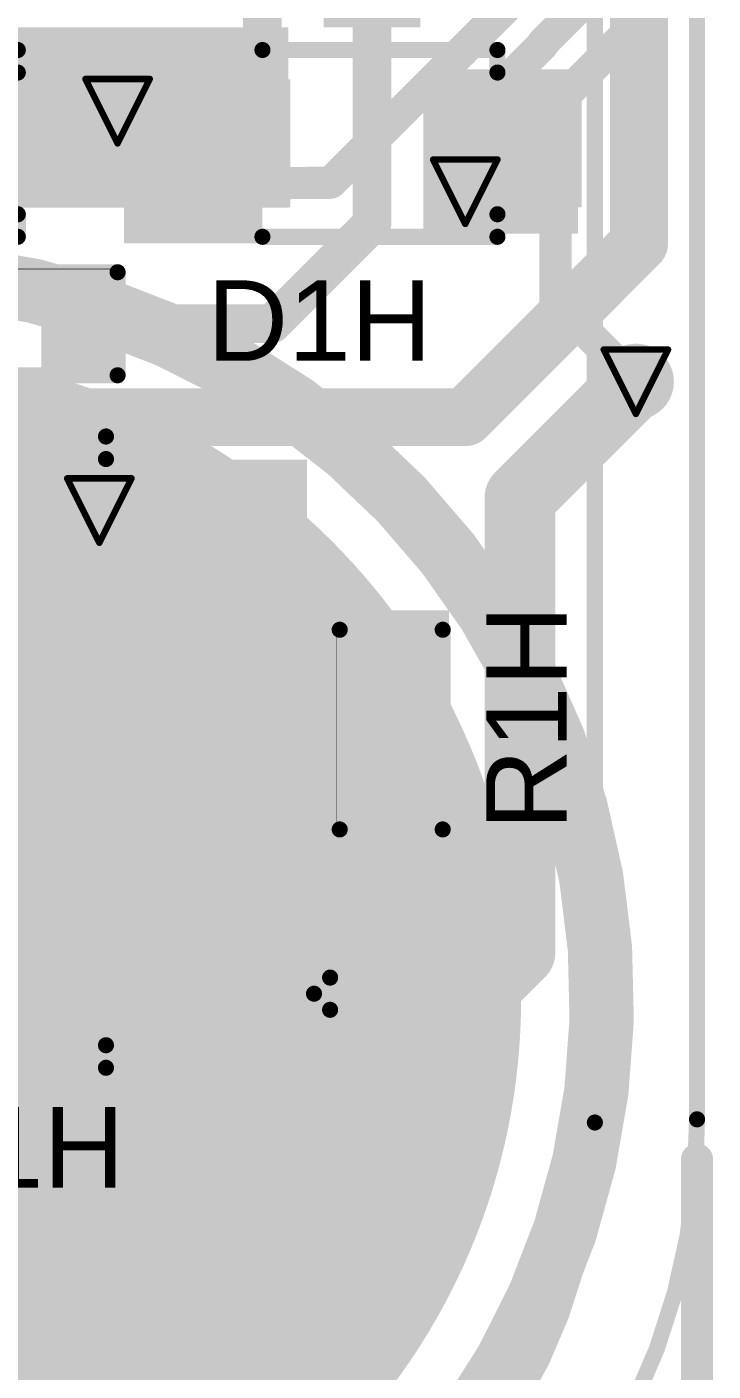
# Model space of a CAD drawing. Header units: inches. Extents: x -4.2 to 12.6, y -6.1 to 3.
# Drawn here: x 4.3773 to 4.5905, y -5.362 to -4.9446 of the extents above; entities that cross this region are included whole.
import ezdxf

# ---------------------------------------------------------------- set-up
doc = ezdxf.new("R2010")
doc.units = ezdxf.units.IN
doc.header["$MEASUREMENT"] = 0
for name, color, linetype in [('Board Outline', 216, 'Continuous'), ('Bottom Layer', 5, 'Continuous'), ('Bottom Overlay', 54, 'Continuous'), ('Bottom Paste', 16, 'Continuous'), ('Dimension', 6, 'Continuous'), ('Drill Drawing', 1, 'Continuous'), ('Flex_Ribbon Bottom Coverlay', 6, 'Continuous'), ('Flex_Ribbon Top Overlay', 2, 'Continuous'), ('Top Layer', 1, 'Continuous'), ('Top Paste', 8, 'Continuous'), ('Top Solder', 216, 'Continuous'), ('Via Holes', 16, 'Continuous')]:
    doc.layers.add(name, color=color, linetype=linetype)
doc.styles.add('Arial', font='', dxfattribs={"height": 0.2})
doc.styles.get('Arial').set_extended_font_data('Arial')

# ---------------------------------------------------------------- blocks, each defined once
blk = doc.blocks.new('SOIC_8_42')
at = {"layer": 'Flex_Ribbon Top Overlay'}
blk.add_hatch(color=2, dxfattribs=at).paths.add_polyline_path([(-0.072, 0.062), (-0.059, 0.062), (-0.059, 0.088), (-0.072, 0.088)])
at = {"layer": 'Top Layer'}
for points in [[(-0.07579, 0.08681), (-0.07579, 0.06319), (-0.13681, 0.06319), (-0.13681, 0.08681)], [(0.13681, 0.08681), (0.13681, 0.06319), (0.07579, 0.06319), (0.07579, 0.08681)], [(-0.07579, 0.03681), (-0.07579, 0.01319), (-0.13681, 0.01319), (-0.13681, 0.03681)], [(0.13681, 0.03681), (0.13681, 0.01319), (0.07579, 0.01319), (0.07579, 0.03681)], [(-0.07579, -0.01319), (-0.07579, -0.03681), (-0.13681, -0.03681), (-0.13681, -0.01319)], [(0.13681, -0.01319), (0.13681, -0.03681), (0.07579, -0.03681), (0.07579, -0.01319)], [(-0.07579, -0.06319), (-0.07579, -0.08681), (-0.13681, -0.08681), (-0.13681, -0.06319)], [(0.13681, -0.06319), (0.13681, -0.08681), (0.07579, -0.08681), (0.07579, -0.06319)]]:
    blk.add_hatch(color=1, dxfattribs=at).paths.add_polyline_path(points)
at = {"layer": 'Top Paste'}
for points in [[(-0.07579, 0.08681), (-0.07579, 0.06319), (-0.13681, 0.06319), (-0.13681, 0.08681)], [(0.13681, 0.08681), (0.13681, 0.06319), (0.07579, 0.06319), (0.07579, 0.08681)], [(-0.07579, 0.03681), (-0.07579, 0.01319), (-0.13681, 0.01319), (-0.13681, 0.03681)], [(0.13681, 0.03681), (0.13681, 0.01319), (0.07579, 0.01319), (0.07579, 0.03681)], [(-0.07579, -0.01319), (-0.07579, -0.03681), (-0.13681, -0.03681), (-0.13681, -0.01319)], [(0.13681, -0.01319), (0.13681, -0.03681), (0.07579, -0.03681), (0.07579, -0.01319)], [(-0.07579, -0.06319), (-0.07579, -0.08681), (-0.13681, -0.08681), (-0.13681, -0.06319)], [(0.13681, -0.06319), (0.13681, -0.08681), (0.07579, -0.08681), (0.07579, -0.06319)]]:
    blk.add_hatch(color=8, dxfattribs=at).paths.add_polyline_path(points)
at = {"layer": 'Top Solder'}
for points in [[(-0.07179, 0.09081), (-0.07179, 0.05919), (-0.14081, 0.05919), (-0.14081, 0.09081)], [(-0.07179, 0.09081), (-0.07179, 0.05919), (-0.14081, 0.05919), (-0.14081, 0.09081)], [(0.14081, 0.09081), (0.14081, 0.05919), (0.07179, 0.05919), (0.07179, 0.09081)], [(0.14081, 0.09081), (0.14081, 0.05919), (0.07179, 0.05919), (0.07179, 0.09081)], [(-0.07179, 0.04081), (-0.07179, 0.00919), (-0.14081, 0.00919), (-0.14081, 0.04081)], [(-0.07179, 0.04081), (-0.07179, 0.00919), (-0.14081, 0.00919), (-0.14081, 0.04081)], [(0.14081, 0.04081), (0.14081, 0.00919), (0.07179, 0.00919), (0.07179, 0.04081)], [(0.14081, 0.04081), (0.14081, 0.00919), (0.07179, 0.00919), (0.07179, 0.04081)], [(-0.07179, -0.00919), (-0.07179, -0.04081), (-0.14081, -0.04081), (-0.14081, -0.00919)], [(-0.07179, -0.00919), (-0.07179, -0.04081), (-0.14081, -0.04081), (-0.14081, -0.00919)], [(0.14081, -0.00919), (0.14081, -0.04081), (0.07179, -0.04081), (0.07179, -0.00919)], [(0.14081, -0.00919), (0.14081, -0.04081), (0.07179, -0.04081), (0.07179, -0.00919)], [(-0.07179, -0.05919), (-0.07179, -0.09081), (-0.14081, -0.09081), (-0.14081, -0.05919)], [(-0.07179, -0.05919), (-0.07179, -0.09081), (-0.14081, -0.09081), (-0.14081, -0.05919)], [(0.14081, -0.05919), (0.14081, -0.09081), (0.07179, -0.09081), (0.07179, -0.05919)], [(0.14081, -0.05919), (0.14081, -0.09081), (0.07179, -0.09081), (0.07179, -0.05919)]]:
    blk.add_hatch(color=216, dxfattribs=at).paths.add_polyline_path(points)
at = {"layer": 'Flex_Ribbon Top Overlay'}
for points in [[(-0.07837, 0.098, 0.005, 0.005, 0), (-0.07837, 0.091, 0.005, 0.005, 0)], [(0.07837, 0.098, 0.005, 0.005, 0), (-0.07837, 0.098, 0.005, 0.005, 0)], [(0.07837, 0.098, 0.005, 0.005, 0), (0.07837, 0.091, 0.005, 0.005, 0)], [(-0.143, 0.075, 0.005, 0.005, 0), (-0.148, 0.08, 0.005, 0.005, 0)], [(-0.148, 0.08, 0.005, 0.005, 0), (-0.148, 0.07, 0.005, 0.005, 0)], [(-0.143, 0.075, 0.005, 0.005, 0), (-0.148, 0.07, 0.005, 0.005, 0)], [(-0.07837, -0.091, 0.005, 0.005, 0), (-0.07837, -0.098, 0.005, 0.005, 0)], [(0.07837, -0.091, 0.005, 0.005, 0), (0.07837, -0.098, 0.005, 0.005, 0)], [(0.07837, -0.098, 0.005, 0.005, 0), (-0.07837, -0.098, 0.005, 0.005, 0)]]:
    blk.add_lwpolyline(points, format="xyseb", dxfattribs=at)
for points in [[(-0.07962, 0.098, 0.0025, 0.0025, 1), (-0.07712, 0.098, 0.0025, 0.0025, 1)], [(-0.07962, 0.098, 0.0025, 0.0025, 1), (-0.07712, 0.098, 0.0025, 0.0025, 1)], [(0.07712, 0.098, 0.0025, 0.0025, 1), (0.07962, 0.098, 0.0025, 0.0025, 1)], [(0.07712, 0.098, 0.0025, 0.0025, 1), (0.07962, 0.098, 0.0025, 0.0025, 1)], [(-0.07962, 0.091, 0.0025, 0.0025, 1), (-0.07712, 0.091, 0.0025, 0.0025, 1)], [(0.07712, 0.091, 0.0025, 0.0025, 1), (0.07962, 0.091, 0.0025, 0.0025, 1)], [(-0.14925, 0.08, 0.0025, 0.0025, 1), (-0.14675, 0.08, 0.0025, 0.0025, 1)], [(-0.14925, 0.08, 0.0025, 0.0025, 1), (-0.14675, 0.08, 0.0025, 0.0025, 1)], [(-0.14425, 0.075, 0.0025, 0.0025, 1), (-0.14175, 0.075, 0.0025, 0.0025, 1)], [(-0.14425, 0.075, 0.0025, 0.0025, 1), (-0.14175, 0.075, 0.0025, 0.0025, 1)], [(-0.14925, 0.07, 0.0025, 0.0025, 1), (-0.14675, 0.07, 0.0025, 0.0025, 1)], [(-0.14925, 0.07, 0.0025, 0.0025, 1), (-0.14675, 0.07, 0.0025, 0.0025, 1)], [(-0.07962, -0.091, 0.0025, 0.0025, 1), (-0.07712, -0.091, 0.0025, 0.0025, 1)], [(0.07712, -0.091, 0.0025, 0.0025, 1), (0.07962, -0.091, 0.0025, 0.0025, 1)], [(-0.07962, -0.098, 0.0025, 0.0025, 1), (-0.07712, -0.098, 0.0025, 0.0025, 1)], [(-0.07962, -0.098, 0.0025, 0.0025, 1), (-0.07712, -0.098, 0.0025, 0.0025, 1)], [(0.07712, -0.098, 0.0025, 0.0025, 1), (0.07962, -0.098, 0.0025, 0.0025, 1)], [(0.07712, -0.098, 0.0025, 0.0025, 1), (0.07962, -0.098, 0.0025, 0.0025, 1)]]:
    blk.add_lwpolyline(points, format="xyseb", close=True, dxfattribs=at)
blk = doc.blocks.new('R___0402_147')
at = {"layer": 'Top Layer'}
for points in [[(-0.0275, -0.0125), (-0.0275, 0.0125), (-0.0095, 0.0125), (-0.0095, -0.0125)], [(0.0095, -0.0125), (0.0095, 0.0125), (0.0275, 0.0125), (0.0275, -0.0125)]]:
    blk.add_hatch(color=1, dxfattribs=at).paths.add_polyline_path(points)
at = {"layer": 'Top Paste'}
for points in [[(-0.0275, -0.0125), (-0.0275, 0.0125), (-0.0095, 0.0125), (-0.0095, -0.0125)], [(0.0095, -0.0125), (0.0095, 0.0125), (0.0275, 0.0125), (0.0275, -0.0125)]]:
    blk.add_hatch(color=8, dxfattribs=at).paths.add_polyline_path(points)
at = {"layer": 'Top Solder'}
for points in [[(-0.02967, -0.01467), (-0.02967, 0.01467), (-0.00733, 0.01467), (-0.00733, -0.01467)], [(-0.02967, -0.01467), (-0.02967, 0.01467), (-0.00733, 0.01467), (-0.00733, -0.01467)], [(0.00733, -0.01467), (0.00733, 0.01467), (0.02967, 0.01467), (0.02967, -0.01467)], [(0.00733, -0.01467), (0.00733, 0.01467), (0.02967, 0.01467), (0.02967, -0.01467)]]:
    blk.add_hatch(color=216, dxfattribs=at).paths.add_polyline_path(points)
at = {"layer": 'Flex_Ribbon Top Overlay'}
for points in [[(-0.031, 0.016, 0.005, 0.005, 0), (-0.031, -0.016, 0.005, 0.005, 0)], [(0.031, 0.016, 0.005, 0.005, 0), (-0.031, 0.016, 0.005, 0.005, 0)], [(0.031, 0.016, 0.005, 0.005, 0), (0.031, -0.016, 0.005, 0.005, 0)], [(0.031, -0.016, 0.005, 0.005, 0), (-0.031, -0.016, 0.005, 0.005, 0)], [(0.032, -0.017, 0.000127, 0.000127, 0), (-0.032, -0.017, 0.000127, 0.000127, 0)]]:
    blk.add_lwpolyline(points, format="xyseb", dxfattribs=at)
for points in [[(-0.03225, 0.016, 0.0025, 0.0025, 1), (-0.02975, 0.016, 0.0025, 0.0025, 1)], [(-0.03225, 0.016, 0.0025, 0.0025, 1), (-0.02975, 0.016, 0.0025, 0.0025, 1)], [(0.02975, 0.016, 0.0025, 0.0025, 1), (0.03225, 0.016, 0.0025, 0.0025, 1)], [(0.02975, 0.016, 0.0025, 0.0025, 1), (0.03225, 0.016, 0.0025, 0.0025, 1)], [(-0.03225, -0.016, 0.0025, 0.0025, 1), (-0.02975, -0.016, 0.0025, 0.0025, 1)], [(-0.03225, -0.016, 0.0025, 0.0025, 1), (-0.02975, -0.016, 0.0025, 0.0025, 1)], [(0.02975, -0.016, 0.0025, 0.0025, 1), (0.03225, -0.016, 0.0025, 0.0025, 1)], [(0.02975, -0.016, 0.0025, 0.0025, 1), (0.03225, -0.016, 0.0025, 0.0025, 1)], [(-0.03203, -0.017, 0.0000635, 0.0000635, 1), (-0.03197, -0.017, 0.0000635, 0.0000635, 1)], [(0.03197, -0.017, 0.0000635, 0.0000635, 1), (0.03203, -0.017, 0.0000635, 0.0000635, 1)]]:
    blk.add_lwpolyline(points, format="xyseb", close=True, dxfattribs=at)
blk = doc.blocks.new('R___0402_175')
at = {"layer": 'Top Layer'}
for points in [[(-0.0275, -0.0125), (-0.0275, 0.0125), (-0.0095, 0.0125), (-0.0095, -0.0125)], [(0.0095, -0.0125), (0.0095, 0.0125), (0.0275, 0.0125), (0.0275, -0.0125)]]:
    blk.add_hatch(color=1, dxfattribs=at).paths.add_polyline_path(points)
at = {"layer": 'Top Paste'}
for points in [[(-0.0275, -0.0125), (-0.0275, 0.0125), (-0.0095, 0.0125), (-0.0095, -0.0125)], [(0.0095, -0.0125), (0.0095, 0.0125), (0.0275, 0.0125), (0.0275, -0.0125)]]:
    blk.add_hatch(color=8, dxfattribs=at).paths.add_polyline_path(points)
at = {"layer": 'Top Solder'}
for points in [[(-0.02967, -0.01467), (-0.02967, 0.01467), (-0.00733, 0.01467), (-0.00733, -0.01467)], [(-0.02967, -0.01467), (-0.02967, 0.01467), (-0.00733, 0.01467), (-0.00733, -0.01467)], [(0.00733, -0.01467), (0.00733, 0.01467), (0.02967, 0.01467), (0.02967, -0.01467)], [(0.00733, -0.01467), (0.00733, 0.01467), (0.02967, 0.01467), (0.02967, -0.01467)]]:
    blk.add_hatch(color=216, dxfattribs=at).paths.add_polyline_path(points)
at = {"layer": 'Flex_Ribbon Top Overlay'}
for points in [[(-0.031, -0.016, 0.005, 0.005, 0), (-0.031, 0.016, 0.005, 0.005, 0)], [(0.031, 0.016, 0.005, 0.005, 0), (-0.031, 0.016, 0.005, 0.005, 0)], [(0.031, -0.016, 0.005, 0.005, 0), (0.031, 0.016, 0.005, 0.005, 0)], [(0.031, -0.016, 0.005, 0.005, 0), (-0.031, -0.016, 0.005, 0.005, 0)], [(0.032, -0.017, 0.000127, 0.000127, 0), (-0.032, -0.017, 0.000127, 0.000127, 0)]]:
    blk.add_lwpolyline(points, format="xyseb", dxfattribs=at)
for points in [[(-0.03225, 0.016, 0.0025, 0.0025, 1), (-0.02975, 0.016, 0.0025, 0.0025, 1)], [(-0.03225, 0.016, 0.0025, 0.0025, 1), (-0.02975, 0.016, 0.0025, 0.0025, 1)], [(0.02975, 0.016, 0.0025, 0.0025, 1), (0.03225, 0.016, 0.0025, 0.0025, 1)], [(0.02975, 0.016, 0.0025, 0.0025, 1), (0.03225, 0.016, 0.0025, 0.0025, 1)], [(-0.03225, -0.016, 0.0025, 0.0025, 1), (-0.02975, -0.016, 0.0025, 0.0025, 1)], [(-0.03225, -0.016, 0.0025, 0.0025, 1), (-0.02975, -0.016, 0.0025, 0.0025, 1)], [(0.02975, -0.016, 0.0025, 0.0025, 1), (0.03225, -0.016, 0.0025, 0.0025, 1)], [(0.02975, -0.016, 0.0025, 0.0025, 1), (0.03225, -0.016, 0.0025, 0.0025, 1)], [(-0.03203, -0.017, 0.0000635, 0.0000635, 1), (-0.03197, -0.017, 0.0000635, 0.0000635, 1)], [(0.03197, -0.017, 0.0000635, 0.0000635, 1), (0.03203, -0.017, 0.0000635, 0.0000635, 1)]]:
    blk.add_lwpolyline(points, format="xyseb", close=True, dxfattribs=at)
blk = doc.blocks.new('_EMG________B_196')
at = {"layer": 'Bottom Layer'}
h = blk.add_hatch(color=5, dxfattribs=at)
edge = h.paths.add_edge_path()
edge.add_arc((0, -0.3932), 0.19685, 0, 360)
at = {"layer": 'Bottom Paste'}
h = blk.add_hatch(color=16, dxfattribs=at)
edge = h.paths.add_edge_path()
edge.add_arc((0, -0.3932), 0.19685, 0, 360)
at = {"layer": 'Flex_Ribbon Bottom Coverlay'}
h = blk.add_hatch(color=6, dxfattribs=at)
edge = h.paths.add_edge_path()
edge.add_arc((0, -0.3932), 0.20085, 0, 360)
h = blk.add_hatch(color=6, dxfattribs=at)
edge = h.paths.add_edge_path()
edge.add_arc((0, -0.3932), 0.20085, 0, 360)
at = {"layer": 'Bottom Overlay'}
for points in [[(0.22375, -0.43172, 0.005, 0.005, 0), (0.22375, 0.43172, 0.005, 0.005, 0)], [(0.22375, -0.43172, 0.005, 0.005, -0.414214), (0.06026, -0.59892, 0.005, 0.005, 0)]]:
    blk.add_lwpolyline(points, format="xyseb", dxfattribs=at)
blk.add_lwpolyline([(0.2225, -0.43172, 0.0025, 0.0025, 1), (0.225, -0.43172, 0.0025, 0.0025, 1)], format="xyseb", close=True, dxfattribs=at)
blk.add_lwpolyline([(0.2225, -0.43172, 0.0025, 0.0025, 1), (0.225, -0.43172, 0.0025, 0.0025, 1)], format="xyseb", close=True, dxfattribs=at)
blk = doc.blocks.new('SOD_323_210')
at = {"layer": 'Flex_Ribbon Top Overlay'}
for points in [[(-0.079, 0.019), (-0.036, 0.019), (-0.036, 0.031), (-0.079, 0.031)], [(-0.079, -0.02), (-0.062, -0.02), (-0.062, 0.02), (-0.079, 0.02)], [(-0.079, -0.031), (-0.036, -0.031), (-0.036, -0.019), (-0.079, -0.019)]]:
    blk.add_hatch(color=2, dxfattribs=at).paths.add_polyline_path(points)
at = {"layer": 'Top Layer'}
for points in [[(-0.02953, -0.01772), (-0.06102, -0.01772), (-0.06102, 0.01772), (-0.02953, 0.01772)], [(0.06102, -0.01772), (0.02953, -0.01772), (0.02953, 0.01772), (0.06102, 0.01772)]]:
    blk.add_hatch(color=1, dxfattribs=at).paths.add_polyline_path(points)
at = {"layer": 'Top Paste'}
for points in [[(-0.02953, -0.01772), (-0.06102, -0.01772), (-0.06102, 0.01772), (-0.02953, 0.01772)], [(0.06102, -0.01772), (0.02953, -0.01772), (0.02953, 0.01772), (0.06102, 0.01772)]]:
    blk.add_hatch(color=8, dxfattribs=at).paths.add_polyline_path(points)
at = {"layer": 'Top Solder'}
for points in [[(-0.02736, -0.01988), (-0.06319, -0.01988), (-0.06319, 0.01988), (-0.02736, 0.01988)], [(-0.02736, -0.01988), (-0.06319, -0.01988), (-0.06319, 0.01988), (-0.02736, 0.01988)], [(0.06319, -0.01988), (0.02736, -0.01988), (0.02736, 0.01988), (0.06319, 0.01988)], [(0.06319, -0.01988), (0.02736, -0.01988), (0.02736, 0.01988), (0.06319, 0.01988)]]:
    blk.add_hatch(color=216, dxfattribs=at).paths.add_polyline_path(points)
at = {"layer": 'Flex_Ribbon Top Overlay'}
for points in [[(-0.036, 0.029, 0.005, 0.005, 0), (0.037, 0.029, 0.005, 0.005, 0)], [(0.037, 0.022, 0.005, 0.005, 0), (0.037, 0.029, 0.005, 0.005, 0)], [(0.037, -0.029, 0.005, 0.005, 0), (0.037, -0.022, 0.005, 0.005, 0)], [(-0.036, -0.029, 0.005, 0.005, 0), (0.037, -0.029, 0.005, 0.005, 0)]]:
    blk.add_lwpolyline(points, format="xyseb", dxfattribs=at)
for points in [[(-0.03725, 0.029, 0.0025, 0.0025, 1), (-0.03475, 0.029, 0.0025, 0.0025, 1)], [(0.03575, 0.029, 0.0025, 0.0025, 1), (0.03825, 0.029, 0.0025, 0.0025, 1)], [(0.03575, 0.029, 0.0025, 0.0025, 1), (0.03825, 0.029, 0.0025, 0.0025, 1)], [(0.03575, 0.022, 0.0025, 0.0025, 1), (0.03825, 0.022, 0.0025, 0.0025, 1)], [(0.03575, -0.022, 0.0025, 0.0025, 1), (0.03825, -0.022, 0.0025, 0.0025, 1)], [(-0.03725, -0.029, 0.0025, 0.0025, 1), (-0.03475, -0.029, 0.0025, 0.0025, 1)], [(0.03575, -0.029, 0.0025, 0.0025, 1), (0.03825, -0.029, 0.0025, 0.0025, 1)], [(0.03575, -0.029, 0.0025, 0.0025, 1), (0.03825, -0.029, 0.0025, 0.0025, 1)]]:
    blk.add_lwpolyline(points, format="xyseb", close=True, dxfattribs=at)
blk = doc.blocks.new('SOD_323_217')
at = {"layer": 'Flex_Ribbon Top Overlay'}
for points in [[(-0.079, 0.019), (-0.036, 0.019), (-0.036, 0.031), (-0.079, 0.031)], [(-0.079, -0.02), (-0.062, -0.02), (-0.062, 0.02), (-0.079, 0.02)], [(-0.079, -0.031), (-0.036, -0.031), (-0.036, -0.019), (-0.079, -0.019)]]:
    blk.add_hatch(color=2, dxfattribs=at).paths.add_polyline_path(points)
at = {"layer": 'Top Layer'}
for points in [[(-0.02953, -0.01772), (-0.06102, -0.01772), (-0.06102, 0.01772), (-0.02953, 0.01772)], [(0.06102, -0.01772), (0.02953, -0.01772), (0.02953, 0.01772), (0.06102, 0.01772)]]:
    blk.add_hatch(color=1, dxfattribs=at).paths.add_polyline_path(points)
at = {"layer": 'Top Paste'}
for points in [[(-0.02953, -0.01772), (-0.06102, -0.01772), (-0.06102, 0.01772), (-0.02953, 0.01772)], [(0.06102, -0.01772), (0.02953, -0.01772), (0.02953, 0.01772), (0.06102, 0.01772)]]:
    blk.add_hatch(color=8, dxfattribs=at).paths.add_polyline_path(points)
at = {"layer": 'Top Solder'}
for points in [[(-0.02736, -0.01988), (-0.06319, -0.01988), (-0.06319, 0.01988), (-0.02736, 0.01988)], [(-0.02736, -0.01988), (-0.06319, -0.01988), (-0.06319, 0.01988), (-0.02736, 0.01988)], [(0.06319, -0.01988), (0.02736, -0.01988), (0.02736, 0.01988), (0.06319, 0.01988)], [(0.06319, -0.01988), (0.02736, -0.01988), (0.02736, 0.01988), (0.06319, 0.01988)]]:
    blk.add_hatch(color=216, dxfattribs=at).paths.add_polyline_path(points)
at = {"layer": 'Flex_Ribbon Top Overlay'}
for points in [[(-0.036, 0.029, 0.005, 0.005, 0), (0.037, 0.029, 0.005, 0.005, 0)], [(0.037, 0.022, 0.005, 0.005, 0), (0.037, 0.029, 0.005, 0.005, 0)], [(0.037, -0.029, 0.005, 0.005, 0), (0.037, -0.022, 0.005, 0.005, 0)], [(-0.036, -0.029, 0.005, 0.005, 0), (0.037, -0.029, 0.005, 0.005, 0)]]:
    blk.add_lwpolyline(points, format="xyseb", dxfattribs=at)
for points in [[(-0.03725, 0.029, 0.0025, 0.0025, 1), (-0.03475, 0.029, 0.0025, 0.0025, 1)], [(0.03575, 0.029, 0.0025, 0.0025, 1), (0.03825, 0.029, 0.0025, 0.0025, 1)], [(0.03575, 0.029, 0.0025, 0.0025, 1), (0.03825, 0.029, 0.0025, 0.0025, 1)], [(0.03575, 0.022, 0.0025, 0.0025, 1), (0.03825, 0.022, 0.0025, 0.0025, 1)], [(0.03575, -0.022, 0.0025, 0.0025, 1), (0.03825, -0.022, 0.0025, 0.0025, 1)], [(-0.03725, -0.029, 0.0025, 0.0025, 1), (-0.03475, -0.029, 0.0025, 0.0025, 1)], [(0.03575, -0.029, 0.0025, 0.0025, 1), (0.03825, -0.029, 0.0025, 0.0025, 1)], [(0.03575, -0.029, 0.0025, 0.0025, 1), (0.03825, -0.029, 0.0025, 0.0025, 1)]]:
    blk.add_lwpolyline(points, format="xyseb", close=True, dxfattribs=at)

msp = doc.modelspace()

# ---------------------------------------------------------------- hatches: boundary and pattern name
at = {"layer": 'Bottom Layer'}
h = msp.add_hatch(color=5, dxfattribs=at)
edge = h.paths.add_edge_path()
edge.add_arc((4.40545, -4.97078), 0.01181, 0, 360)
h = msp.add_hatch(color=5, dxfattribs=at)
edge = h.paths.add_edge_path()
edge.add_arc((4.51345, -4.99578), 0.01181, 0, 360)
h = msp.add_hatch(color=5, dxfattribs=at)
edge = h.paths.add_edge_path()
edge.add_arc((4.56645, -5.05478), 0.01181, 0, 360)
h = msp.add_hatch(color=5, dxfattribs=at)
edge = h.paths.add_edge_path()
edge.add_arc((4.39978, -5.09478), 0.01181, 0, 360)
at = {"layer": 'Top Layer'}
for points in [[(4.46947, -4.94478), (4.49947, -4.94478), (4.49947, -4.79878), (4.46947, -4.79878)], [(4.36745, -5.00078), (4.45845, -5.00078), (4.45845, -4.94478), (4.36745, -4.94478)], [(4.50045, -5.00878), (4.54845, -5.00878), (4.54845, -4.95778), (4.50045, -4.95778)], [(4.39647, -5.15678), (4.50845, -5.15678), (4.50845, -5.12578), (4.39647, -5.12578)], [(4.39647, -5.20678), (4.50945, -5.20678), (4.50945, -5.17078), (4.39647, -5.17078)]]:
    msp.add_hatch(color=1, dxfattribs=at).paths.add_polyline_path(points)
h = msp.add_hatch(color=1, dxfattribs=at)
edge = h.paths.add_edge_path()
edge.add_arc((4.40545, -4.97078), 0.01181, 0, 360)
h = msp.add_hatch(color=1, dxfattribs=at)
edge = h.paths.add_edge_path()
edge.add_arc((4.51345, -4.99578), 0.01181, 0, 360)
h = msp.add_hatch(color=1, dxfattribs=at)
edge = h.paths.add_edge_path()
edge.add_arc((4.56645, -5.05478), 0.01181, 0, 360)
h = msp.add_hatch(color=1, dxfattribs=at)
edge = h.paths.add_edge_path()
edge.add_arc((4.39978, -5.09478), 0.01181, 0, 360)
at = {"layer": 'Via Holes'}
h = msp.add_hatch(color=7, dxfattribs=at)
edge = h.paths.add_edge_path()
edge.add_arc((4.40545, -4.97078), 0.00591, 0, 360)
h = msp.add_hatch(color=7, dxfattribs=at)
edge = h.paths.add_edge_path()
edge.add_arc((4.51345, -4.99578), 0.00591, 0, 360)
h = msp.add_hatch(color=7, dxfattribs=at)
edge = h.paths.add_edge_path()
edge.add_arc((4.56645, -5.05478), 0.00591, 0, 360)
h = msp.add_hatch(color=7, dxfattribs=at)
edge = h.paths.add_edge_path()
edge.add_arc((4.39978, -5.09478), 0.00591, 0, 360)

# ---------------------------------------------------------------- linework, layer by layer
at = {"layer": 'Board Outline'}
for points in [[(4.58545, -4.42332, 0.005, 0.005, 0), (4.58545, -5.28379, 0.005, 0.005, 0)], [(4.58545, -5.28379, 0.005, 0.005, -0.414214), (4.39083, -5.48284, 0.005, 0.005, 0)]]:
    msp.add_lwpolyline(points, format="xyseb", dxfattribs=at)
msp.add_lwpolyline([(4.5842, -5.28379, 0.0025, 0.0025, 1), (4.5867, -5.28379, 0.0025, 0.0025, 1)], format="xyseb", close=True, dxfattribs=at)
msp.add_lwpolyline([(4.5842, -5.28379, 0.0025, 0.0025, 1), (4.5867, -5.28379, 0.0025, 0.0025, 1)], format="xyseb", close=True, dxfattribs=at)
at = {"layer": 'Bottom Layer'}
for points in [[(4.49745, -4.96716, 0.01, 0.01, 0), (4.53929, -4.92532, 0.01, 0.01, 0)], [(4.53753, -4.9497, 0.01, 0.01, 0), (4.55609, -4.93115, 0.01, 0.01, 0)], [(4.5415, -4.96874, 0.01, 0.01, 0), (4.57209, -4.93815, 0.01, 0.01, 0)], [(4.51345, -4.97416, 0.01, 0.01, 0), (4.53753, -4.95008, 0.01, 0.01, 0)], [(4.53753, -4.95008, 0.01, 0.01, 0), (4.53753, -4.9497, 0.01, 0.01, 0)], [(4.47162, -4.99299, 0.01, 0.01, 0), (4.49745, -4.96716, 0.01, 0.01, 0)], [(4.13445, -4.97078, 0.012, 0.012, 0), (4.40545, -4.97078, 0.012, 0.012, 0)], [(4.40545, -4.97078, 0.012, 0.012, 0), (4.40569, -4.97078, 0.012, 0.012, 0)], [(4.5415, -5.02983, 0.01, 0.01, 0), (4.5415, -4.96874, 0.01, 0.01, 0)], [(4.51345, -4.99578, 0.01, 0.01, 0), (4.51345, -4.97416, 0.01, 0.01, 0)], [(4.15349, -4.99574, 0.01, 0.01, 0), (4.40121, -4.9936, 0.01, 0.01, 0)], [(4.40121, -4.9936, 0.01, 0.01, 0), (4.4013, -4.9936, 0.01, 0.01, 0)], [(4.4013, -4.9936, 0.01, 0.01, 0), (4.41348, -4.9936, 0.01, 0.01, 0)], [(4.41348, -4.9936, 0.01, 0.01, 0), (4.41643, -4.99346, 0.01, 0.01, 0)], [(4.41643, -4.99346, 0.01, 0.01, 0), (4.47162, -4.99299, 0.01, 0.01, 0)], [(4.15845, -5.09928, 0.02, 0.02, -1.34747), (4.38995, -5.46541, 0.02, 0.02, 0)], [(4.5415, -5.02983, 0.01, 0.01, 0), (4.56645, -5.05478, 0.01, 0.01, 0)]]:
    msp.add_lwpolyline(points, format="xyseb", dxfattribs=at)
for points in [[(4.53503, -4.9497, 0.005, 0.005, 1), (4.54003, -4.9497, 0.005, 0.005, 1)], [(4.53503, -4.9497, 0.005, 0.005, 1), (4.54003, -4.9497, 0.005, 0.005, 1)], [(4.53503, -4.95008, 0.005, 0.005, 1), (4.54003, -4.95008, 0.005, 0.005, 1)], [(4.53503, -4.95008, 0.005, 0.005, 1), (4.54003, -4.95008, 0.005, 0.005, 1)], [(4.49495, -4.96716, 0.005, 0.005, 1), (4.49995, -4.96716, 0.005, 0.005, 1)], [(4.49495, -4.96716, 0.005, 0.005, 1), (4.49995, -4.96716, 0.005, 0.005, 1)], [(4.40245, -4.97078, 0.006, 0.006, 1), (4.40845, -4.97078, 0.006, 0.006, 1)], [(4.40245, -4.97078, 0.006, 0.006, 1), (4.40845, -4.97078, 0.006, 0.006, 1)], [(4.40269, -4.97078, 0.006, 0.006, 1), (4.40869, -4.97078, 0.006, 0.006, 1)], [(4.539, -4.96874, 0.005, 0.005, 1), (4.544, -4.96874, 0.005, 0.005, 1)], [(4.539, -4.96874, 0.005, 0.005, 1), (4.544, -4.96874, 0.005, 0.005, 1)], [(4.51095, -4.97416, 0.005, 0.005, 1), (4.51595, -4.97416, 0.005, 0.005, 1)], [(4.51095, -4.97416, 0.005, 0.005, 1), (4.51595, -4.97416, 0.005, 0.005, 1)], [(4.39871, -4.9936, 0.005, 0.005, 1), (4.40371, -4.9936, 0.005, 0.005, 1)], [(4.39871, -4.9936, 0.005, 0.005, 1), (4.40371, -4.9936, 0.005, 0.005, 1)], [(4.3988, -4.9936, 0.005, 0.005, 1), (4.4038, -4.9936, 0.005, 0.005, 1)], [(4.3988, -4.9936, 0.005, 0.005, 1), (4.4038, -4.9936, 0.005, 0.005, 1)], [(4.41098, -4.9936, 0.005, 0.005, 1), (4.41598, -4.9936, 0.005, 0.005, 1)], [(4.41098, -4.9936, 0.005, 0.005, 1), (4.41598, -4.9936, 0.005, 0.005, 1)], [(4.41393, -4.99346, 0.005, 0.005, 1), (4.41893, -4.99346, 0.005, 0.005, 1)], [(4.41393, -4.99346, 0.005, 0.005, 1), (4.41893, -4.99346, 0.005, 0.005, 1)], [(4.46912, -4.99299, 0.005, 0.005, 1), (4.47412, -4.99299, 0.005, 0.005, 1)], [(4.46912, -4.99299, 0.005, 0.005, 1), (4.47412, -4.99299, 0.005, 0.005, 1)], [(4.51095, -4.99578, 0.005, 0.005, 1), (4.51595, -4.99578, 0.005, 0.005, 1)], [(4.539, -5.02983, 0.005, 0.005, 1), (4.544, -5.02983, 0.005, 0.005, 1)], [(4.539, -5.02983, 0.005, 0.005, 1), (4.544, -5.02983, 0.005, 0.005, 1)], [(4.56395, -5.05478, 0.005, 0.005, 1), (4.56895, -5.05478, 0.005, 0.005, 1)]]:
    msp.add_lwpolyline(points, format="xyseb", close=True, dxfattribs=at)
at = {"layer": 'Dimension'}
msp.add_lwpolyline([(4.58545, -6.004, 0.01, 0.01, 0), (4.58545, -5.29629, 0.01, 0.01, 0)], format="xyseb", dxfattribs=at)
msp.add_lwpolyline([(4.58295, -5.29629, 0.005, 0.005, 1), (4.58795, -5.29629, 0.005, 0.005, 1)], format="xyseb", close=True, dxfattribs=at)
at = {"layer": 'Drill Drawing'}
for points in [[(4.39545, -4.96078, 0.002, 0.002, 0), (4.41545, -4.96078, 0.002, 0.002, 0)], [(4.39545, -4.96078, 0.002, 0.002, 0), (4.40545, -4.98078, 0.002, 0.002, 0)], [(4.40545, -4.98078, 0.002, 0.002, 0), (4.41545, -4.96078, 0.002, 0.002, 0)], [(4.50345, -4.98578, 0.002, 0.002, 0), (4.52345, -4.98578, 0.002, 0.002, 0)], [(4.50345, -4.98578, 0.002, 0.002, 0), (4.51345, -5.00578, 0.002, 0.002, 0)], [(4.51345, -5.00578, 0.002, 0.002, 0), (4.52345, -4.98578, 0.002, 0.002, 0)], [(4.55645, -5.04478, 0.002, 0.002, 0), (4.57645, -5.04478, 0.002, 0.002, 0)], [(4.55645, -5.04478, 0.002, 0.002, 0), (4.56645, -5.06478, 0.002, 0.002, 0)], [(4.56645, -5.06478, 0.002, 0.002, 0), (4.57645, -5.04478, 0.002, 0.002, 0)], [(4.38978, -5.08478, 0.002, 0.002, 0), (4.40978, -5.08478, 0.002, 0.002, 0)], [(4.38978, -5.08478, 0.002, 0.002, 0), (4.39978, -5.10478, 0.002, 0.002, 0)], [(4.39978, -5.10478, 0.002, 0.002, 0), (4.40978, -5.08478, 0.002, 0.002, 0)]]:
    msp.add_lwpolyline(points, format="xyseb", dxfattribs=at)
for points in [[(4.39495, -4.96078, 0.001, 0.001, 1), (4.39595, -4.96078, 0.001, 0.001, 1)], [(4.39495, -4.96078, 0.001, 0.001, 1), (4.39595, -4.96078, 0.001, 0.001, 1)], [(4.41495, -4.96078, 0.001, 0.001, 1), (4.41595, -4.96078, 0.001, 0.001, 1)], [(4.41495, -4.96078, 0.001, 0.001, 1), (4.41595, -4.96078, 0.001, 0.001, 1)], [(4.40495, -4.98078, 0.001, 0.001, 1), (4.40595, -4.98078, 0.001, 0.001, 1)], [(4.40495, -4.98078, 0.001, 0.001, 1), (4.40595, -4.98078, 0.001, 0.001, 1)], [(4.50295, -4.98578, 0.001, 0.001, 1), (4.50395, -4.98578, 0.001, 0.001, 1)], [(4.50295, -4.98578, 0.001, 0.001, 1), (4.50395, -4.98578, 0.001, 0.001, 1)], [(4.52295, -4.98578, 0.001, 0.001, 1), (4.52395, -4.98578, 0.001, 0.001, 1)], [(4.52295, -4.98578, 0.001, 0.001, 1), (4.52395, -4.98578, 0.001, 0.001, 1)], [(4.51295, -5.00578, 0.001, 0.001, 1), (4.51395, -5.00578, 0.001, 0.001, 1)], [(4.51295, -5.00578, 0.001, 0.001, 1), (4.51395, -5.00578, 0.001, 0.001, 1)], [(4.55595, -5.04478, 0.001, 0.001, 1), (4.55695, -5.04478, 0.001, 0.001, 1)], [(4.55595, -5.04478, 0.001, 0.001, 1), (4.55695, -5.04478, 0.001, 0.001, 1)], [(4.57595, -5.04478, 0.001, 0.001, 1), (4.57695, -5.04478, 0.001, 0.001, 1)], [(4.57595, -5.04478, 0.001, 0.001, 1), (4.57695, -5.04478, 0.001, 0.001, 1)], [(4.56595, -5.06478, 0.001, 0.001, 1), (4.56695, -5.06478, 0.001, 0.001, 1)], [(4.56595, -5.06478, 0.001, 0.001, 1), (4.56695, -5.06478, 0.001, 0.001, 1)], [(4.38928, -5.08478, 0.001, 0.001, 1), (4.39028, -5.08478, 0.001, 0.001, 1)], [(4.38928, -5.08478, 0.001, 0.001, 1), (4.39028, -5.08478, 0.001, 0.001, 1)], [(4.40928, -5.08478, 0.001, 0.001, 1), (4.41028, -5.08478, 0.001, 0.001, 1)], [(4.40928, -5.08478, 0.001, 0.001, 1), (4.41028, -5.08478, 0.001, 0.001, 1)], [(4.39928, -5.10478, 0.001, 0.001, 1), (4.40028, -5.10478, 0.001, 0.001, 1)], [(4.39928, -5.10478, 0.001, 0.001, 1), (4.40028, -5.10478, 0.001, 0.001, 1)]]:
    msp.add_lwpolyline(points, format="xyseb", close=True, dxfattribs=at)
at = {"layer": 'Top Layer'}
for points in [[(4.45045, -4.97151, 0.012, 0.012, 0), (4.45045, -4.81241, 0.012, 0.012, 0)], [(4.48447, -5.00578, 0.012, 0.012, 0), (4.48447, -4.83578, 0.012, 0.012, 0)], [(4.56745, -5.01178, 0.018, 0.018, 0), (4.56745, -4.93383, 0.018, 0.018, 0)], [(4.40545, -4.96778, 0.012, 0.012, 0), (4.40545, -4.96078, 0.012, 0.012, 0)], [(4.40245, -4.96778, 0.012, 0.012, 0), (4.40545, -4.96778, 0.012, 0.012, 0)], [(4.44118, -4.98078, 0.01, 0.01, 0), (4.45045, -4.97151, 0.01, 0.01, 0)], [(4.52098, -4.9935, 0.01, 0.01, 0), (4.53173, -4.98275, 0.01, 0.01, 0)], [(4.53173, -4.98275, 0.01, 0.01, 0), (4.53173, -4.98078, 0.01, 0.01, 0)], [(4.51345, -4.99578, 0.01, 0.01, 0), (4.51574, -4.9935, 0.01, 0.01, 0)], [(4.51574, -4.9935, 0.01, 0.01, 0), (4.52098, -4.9935, 0.01, 0.01, 0)], [(4.45347, -5.03678, 0.012, 0.012, 0), (4.48447, -5.00578, 0.012, 0.012, 0)], [(4.51345, -5.06578, 0.018, 0.018, 0), (4.56745, -5.01178, 0.018, 0.018, 0)], [(4.39295, -5.03678, 0.012, 0.012, 0), (4.45347, -5.03678, 0.012, 0.012, 0)], [(4.53045, -5.09078, 0.022, 0.022, 0), (4.56645, -5.05478, 0.022, 0.022, 0)], [(4.35945, -5.09578, 0.018, 0.018, 0), (4.38945, -5.06578, 0.018, 0.018, 0)], [(4.38945, -5.06578, 0.018, 0.018, 0), (4.51345, -5.06578, 0.018, 0.018, 0)], [(4.53045, -5.2319, 0.022, 0.022, 0), (4.53045, -5.09078, 0.022, 0.022, 0)], [(4.39978, -5.09478, 0.022, 0.022, 0), (4.42977, -5.09478, 0.022, 0.022, 0)], [(4.51757, -5.24478, 0.022, 0.022, 0), (4.53045, -5.2319, 0.022, 0.022, 0)], [(4.42977, -5.24478, 0.022, 0.022, 0), (4.51757, -5.24478, 0.022, 0.022, 0)]]:
    msp.add_lwpolyline(points, format="xyseb", dxfattribs=at)
for points in [[(4.40245, -4.96078, 0.006, 0.006, 1), (4.40845, -4.96078, 0.006, 0.006, 1)], [(4.39945, -4.96778, 0.006, 0.006, 1), (4.40545, -4.96778, 0.006, 0.006, 1)], [(4.40245, -4.96778, 0.006, 0.006, 1), (4.40845, -4.96778, 0.006, 0.006, 1)], [(4.40245, -4.96778, 0.006, 0.006, 1), (4.40845, -4.96778, 0.006, 0.006, 1)], [(4.44745, -4.97151, 0.006, 0.006, 1), (4.45345, -4.97151, 0.006, 0.006, 1)], [(4.44795, -4.97151, 0.005, 0.005, 1), (4.45295, -4.97151, 0.005, 0.005, 1)], [(4.43868, -4.98078, 0.005, 0.005, 1), (4.44368, -4.98078, 0.005, 0.005, 1)], [(4.52923, -4.98078, 0.005, 0.005, 1), (4.53423, -4.98078, 0.005, 0.005, 1)], [(4.52923, -4.98275, 0.005, 0.005, 1), (4.53423, -4.98275, 0.005, 0.005, 1)], [(4.52923, -4.98275, 0.005, 0.005, 1), (4.53423, -4.98275, 0.005, 0.005, 1)], [(4.51095, -4.99578, 0.005, 0.005, 1), (4.51595, -4.99578, 0.005, 0.005, 1)], [(4.51324, -4.9935, 0.005, 0.005, 1), (4.51824, -4.9935, 0.005, 0.005, 1)], [(4.51324, -4.9935, 0.005, 0.005, 1), (4.51824, -4.9935, 0.005, 0.005, 1)], [(4.51848, -4.9935, 0.005, 0.005, 1), (4.52348, -4.9935, 0.005, 0.005, 1)], [(4.51848, -4.9935, 0.005, 0.005, 1), (4.52348, -4.9935, 0.005, 0.005, 1)], [(4.48147, -5.00578, 0.006, 0.006, 1), (4.48747, -5.00578, 0.006, 0.006, 1)], [(4.48147, -5.00578, 0.006, 0.006, 1), (4.48747, -5.00578, 0.006, 0.006, 1)], [(4.56295, -5.01178, 0.009, 0.009, 1), (4.57195, -5.01178, 0.009, 0.009, 1)], [(4.56295, -5.01178, 0.009, 0.009, 1), (4.57195, -5.01178, 0.009, 0.009, 1)], [(4.38995, -5.03678, 0.006, 0.006, 1), (4.39595, -5.03678, 0.006, 0.006, 1)], [(4.45047, -5.03678, 0.006, 0.006, 1), (4.45647, -5.03678, 0.006, 0.006, 1)], [(4.45047, -5.03678, 0.006, 0.006, 1), (4.45647, -5.03678, 0.006, 0.006, 1)], [(4.56095, -5.05478, 0.011, 0.011, 1), (4.57195, -5.05478, 0.011, 0.011, 1)], [(4.38495, -5.06578, 0.009, 0.009, 1), (4.39395, -5.06578, 0.009, 0.009, 1)], [(4.38495, -5.06578, 0.009, 0.009, 1), (4.39395, -5.06578, 0.009, 0.009, 1)], [(4.50895, -5.06578, 0.009, 0.009, 1), (4.51795, -5.06578, 0.009, 0.009, 1)], [(4.50895, -5.06578, 0.009, 0.009, 1), (4.51795, -5.06578, 0.009, 0.009, 1)], [(4.52495, -5.09078, 0.011, 0.011, 1), (4.53595, -5.09078, 0.011, 0.011, 1)], [(4.52495, -5.09078, 0.011, 0.011, 1), (4.53595, -5.09078, 0.011, 0.011, 1)], [(4.39428, -5.09478, 0.011, 0.011, 1), (4.40528, -5.09478, 0.011, 0.011, 1)], [(4.42427, -5.09478, 0.011, 0.011, 1), (4.43527, -5.09478, 0.011, 0.011, 1)], [(4.52495, -5.2319, 0.011, 0.011, 1), (4.53595, -5.2319, 0.011, 0.011, 1)], [(4.52495, -5.2319, 0.011, 0.011, 1), (4.53595, -5.2319, 0.011, 0.011, 1)], [(4.42427, -5.24478, 0.011, 0.011, 1), (4.43527, -5.24478, 0.011, 0.011, 1)], [(4.51206, -5.24478, 0.011, 0.011, 1), (4.52306, -5.24478, 0.011, 0.011, 1)], [(4.51206, -5.24478, 0.011, 0.011, 1), (4.52306, -5.24478, 0.011, 0.011, 1)]]:
    msp.add_lwpolyline(points, format="xyseb", close=True, dxfattribs=at)

# ---------------------------------------------------------------- block references
for name, p in [('_EMG________B_196', (4.32996, -4.85305)), ('SOD_323_210', (4.33745, -4.98078)), ('SOD_323_217', (4.48645, -4.98078))]:
    msp.add_blockref(name, p)
for name, p, rotation in [('R___0402_147', (4.37445, -5.03678), 180), ('SOIC_8_42', (4.32347, -5.16978), 180), ('R___0402_175', (4.49045, -5.16278), 270)]:
    msp.add_blockref(name, p, dxfattribs=dict(rotation=rotation))

# ---------------------------------------------------------------- texts
at = {"layer": 'Flex_Ribbon Top Overlay', "style": 'Arial'}
for s, p in [('D1H', (4.43321, -5.04828)), ('U1H', (4.33774, -5.30501))]:
    msp.add_text(s, height=0.025, dxfattribs=at).set_placement(p)
msp.add_text('R1H', height=0.025, rotation=90, dxfattribs=at).set_placement((4.54495, -5.19402))

doc.saveas('drawing.dxf')
